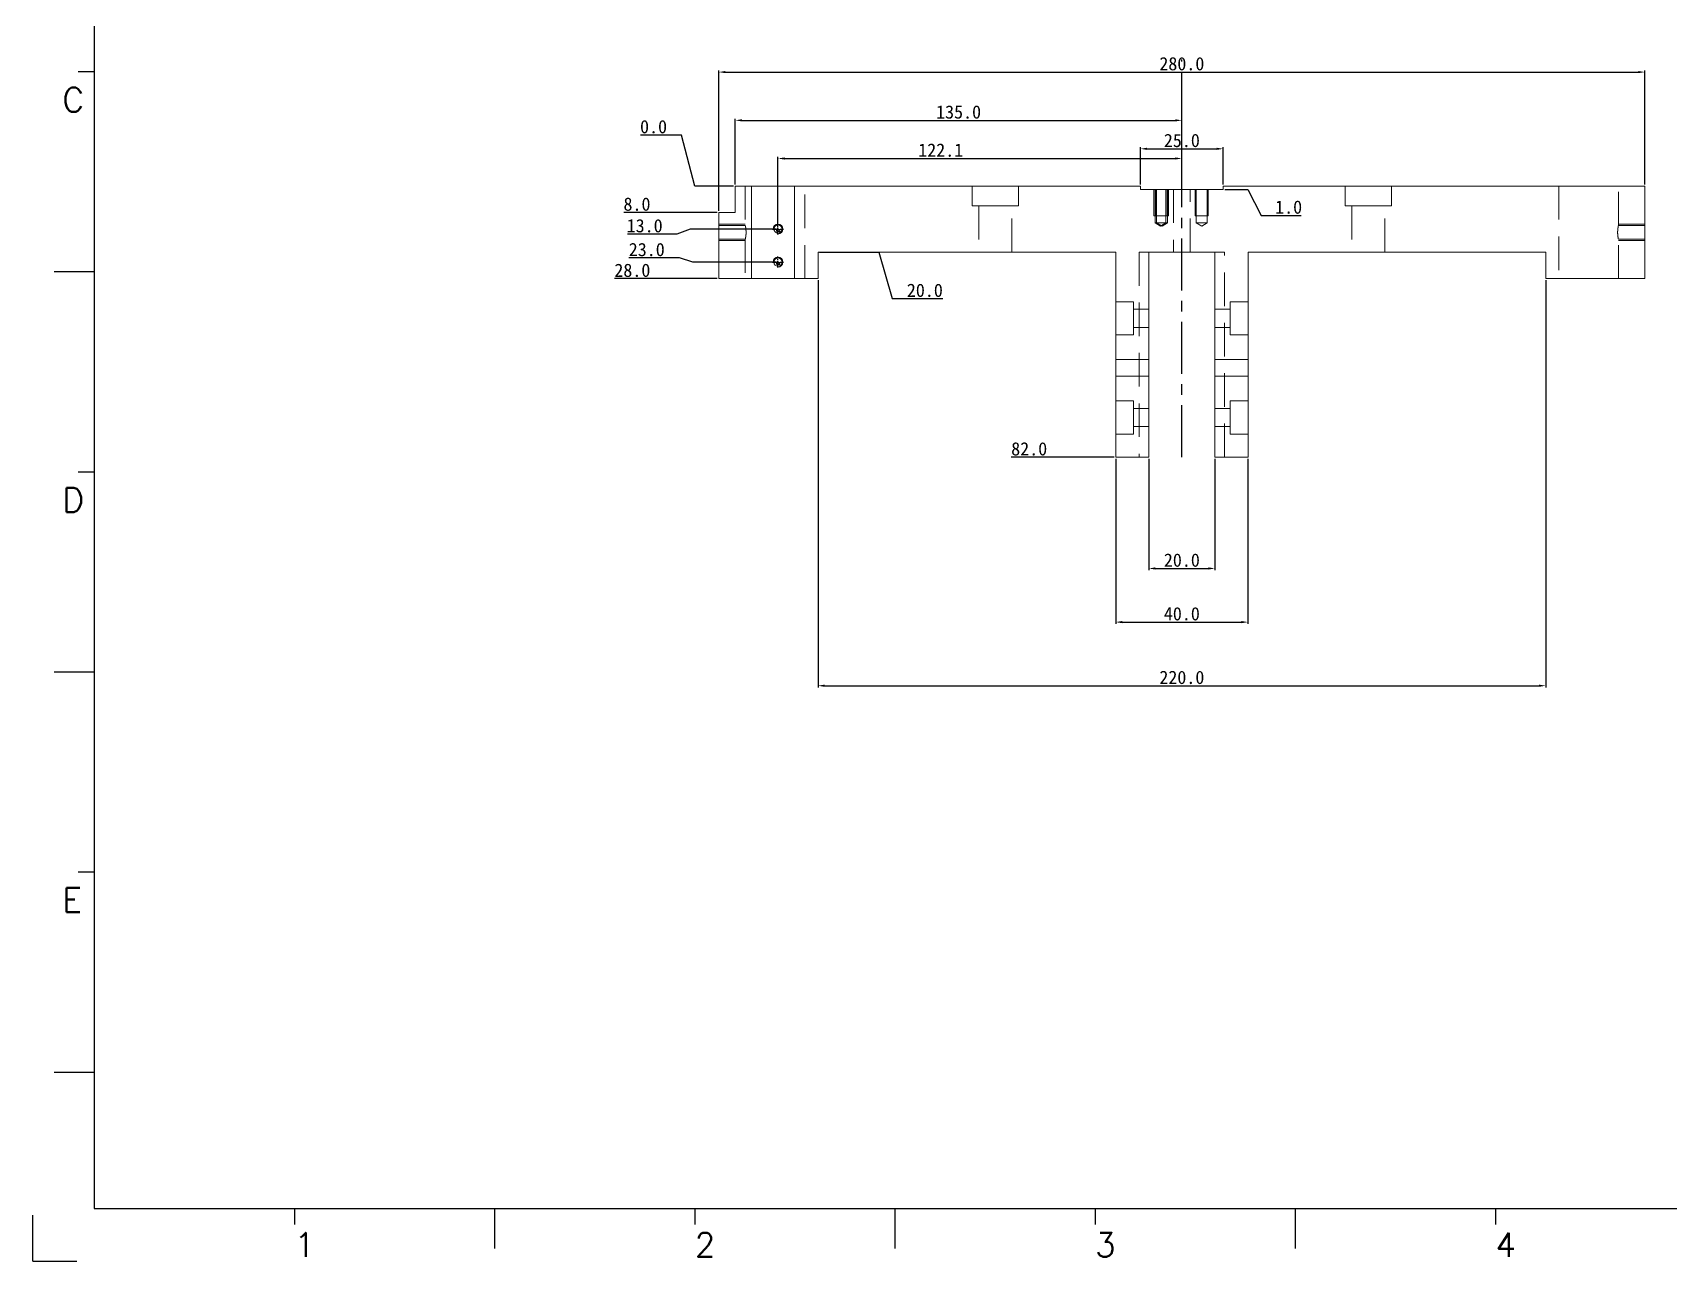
# Model space of a CAD drawing. Extents: x 83 to 30050, y -7164 to 695.
# Drawn here: x 19539.6 to 20034.7, y -3806.1 to -3434.6 of the extents above; entities that cross this region are included whole.
import ezdxf

# ---------------------------------------------------------------- set-up
doc = ezdxf.new("R2010")
doc.units = 0
doc.header["$LTSCALE"] = 8
doc.header["$MEASUREMENT"] = 0
doc.header["$PDSIZE"] = 5
doc.linetypes.add('CENTER', pattern=[2, 1.25, -0.25, 0.25, -0.25])
doc.linetypes.add('HIDDEN', pattern=[1.905, 1.27, -0.635])
doc.layers.get('0').update_dxf_attribs({"linetype": 'CONTINUOUS'})
doc.layers.get('Defpoints').update_dxf_attribs({"linetype": 'CONTINUOUS'})
doc.layers.add('41', color=3, linetype='CONTINUOUS')
doc.layers.add('dim', color=82, linetype='CONTINUOUS', lineweight=9)
doc.layers.add('screw', color=33, linetype='CONTINUOUS', lineweight=13)
doc.styles.add('SIMPLEX', font='SIMPLEX')
doc.styles.get("Standard").update_dxf_attribs({"font": '', "height": 4})
doc.styles.add('TXT', font='txt.shx', dxfattribs={"bigfont": 'gbcbig.shx'})
doc.styles.get('Standard').set_extended_font_data('SimSun')
doc.dimstyles.new('ISO-25', dxfattribs={"dimtxt": 6, "dimasz": 2.5, "dimexe": 1.25, "dimexo": 0.625, "dimtad": 1, "dimdec": 1, "dimzin": 1, "dimdsep": 46, "dimtxsty": 'Standard', "dimcen": 2.5, "dimadec": 0, "dimazin": 0, "dimtm": 1e-09, "dimtfac": 1, "dimtdec": 1, "dimtmove": 0, "dimatfit": 3, "dimfxl": 1, "dimtolj": 1, "dimtzin": 0, "dimarcsym": 0})

# ---------------------------------------------------------------- blocks, each defined once
blk = doc.blocks.new('A$C0BB32EA6')
at = {"layer": '41'}
for p, q in [((12.02, 427.84), (12.02, 10.32)), ((12.02, 232.37), (8.89, 232.37)), ((12.02, 193.28), (4.2, 193.28)), ((12.02, 154.18), (8.89, 154.18)), ((12.02, 115.09), (4.2, 115.09)), ((12.02, 76), (8.89, 76)), ((12.02, 36.9), (4.2, 36.9)), ((12.02, 10.32), (615.63, 10.32)), ((51.11, 10.32), (51.11, 7.19)), ((90.21, 10.32), (90.21, 2.5)), ((129.3, 10.32), (129.3, 7.19)), ((168.4, 10.32), (168.4, 2.5)), ((207.49, 10.32), (207.49, 7.19)), ((246.58, 10.32), (246.58, 2.5)), ((285.68, 10.32), (285.68, 7.19))]:
    blk.add_line(p, q, dxfattribs=at)
at = {"layer": '41', "linetype": 'Continuous'}
for q in [(0, 8.98), (8.64, 0)]:
    blk.add_line((0, 0), q, dxfattribs=at)
at = {"layer": '41', "style": 'SIMPLEX'}
for s, height, p in [('C', 4.75, (5.76, 224.55)), ('D', 4.75, (5.76, 146.37)), ('E', 4.75, (5.76, 68.18)), ('1', 4.69, (51.11, 0.87)), ('2', 4.69, (129.3, 0.87)), ('3', 4.69, (207.49, 0.87)), ('4', 4.69, (285.68, 0.87))]:
    blk.add_text(s, height=height, dxfattribs=at).set_placement(p)
at = {"layer": '41', "linetype": 'Continuous'}
for tag, p in [('材质', (457.07, 73.08)), ('代号', (522.6, 73.29)), ('表面处理', (452.44, 54.13)), ('审核', (523.65, 54.34)), ('名称', (585.81, 54.97)), ('设计', (523.23, 34.13)), ('件号', (586.65, 33.91)), ('数量', (457.5, 33.7)), ('比例', (457.5, 17.28)), ('版本', (587.08, 16.23))]:
    blk.add_attdef(tag, p, '', height=4, dxfattribs=at)
blk = doc.blocks.new('*D1064')
at = {"layer": 'Defpoints', "color": 0}
for p in [(19899.53, -3469.72), (19874.53, -3480.98), (19899.53, -3480.98)]:
    blk.add_point(p, dxfattribs=at)
at = {"layer": 'dim', "color": 0, "lineweight": -2}
for p, q in [((19874.53, -3480.48), (19874.53, -3469.22)), ((19876.53, -3469.72), (19897.53, -3469.72)), ((19899.53, -3480.48), (19899.53, -3469.22))]:
    blk.add_line(p, q, dxfattribs=at)
at = {"layer": 'dim', "color": 0}
for points in [[(19876.53, -3469.39), (19876.53, -3470.05), (19874.53, -3469.72)], [(19897.53, -3469.39), (19897.53, -3470.05), (19899.53, -3469.72)]]:
    blk.add_solid(points, dxfattribs=at)
at = {"layer": 'dim', "color": 0, "insert": (19887.03, -3467.22), "char_height": 4, "attachment_point": 5}
blk.add_mtext('\\A1;25.0', dxfattribs=at)
blk = doc.blocks.new('*D1065')
at = {"layer": 'Defpoints', "color": 0}
for p in [(20027.03, -3446.51), (20027.03, -3480.98), (19747.03, -3488.98)]:
    blk.add_point(p, dxfattribs=at)
at = {"layer": 'dim', "color": 0, "lineweight": -2}
for p, q in [((19747.03, -3488.48), (19747.03, -3446.01)), ((19749.03, -3446.51), (20025.03, -3446.51)), ((20027.03, -3480.48), (20027.03, -3446.01))]:
    blk.add_line(p, q, dxfattribs=at)
at = {"layer": 'dim', "color": 0}
for points in [[(19749.03, -3446.18), (19749.03, -3446.84), (19747.03, -3446.51)], [(20025.03, -3446.18), (20025.03, -3446.84), (20027.03, -3446.51)]]:
    blk.add_solid(points, dxfattribs=at)
at = {"layer": 'dim', "color": 0, "insert": (19887.03, -3444.01), "char_height": 4, "attachment_point": 5}
blk.add_mtext('\\A1;280.0', dxfattribs=at)
blk = doc.blocks.new('*D1066')
at = {"layer": 'Defpoints', "color": 0}
for p in [(19777.03, -3508.98), (19997.03, -3508.98), (19997.03, -3632.09)]:
    blk.add_point(p, dxfattribs=at)
at = {"layer": 'dim', "color": 0, "lineweight": -2}
for p, q in [((19777.03, -3509.48), (19777.03, -3632.59)), ((19997.03, -3509.48), (19997.03, -3632.59)), ((19779.03, -3632.09), (19995.03, -3632.09))]:
    blk.add_line(p, q, dxfattribs=at)
at = {"layer": 'dim', "color": 0}
for points in [[(19779.03, -3631.75), (19779.03, -3632.42), (19777.03, -3632.09)], [(19995.03, -3631.75), (19995.03, -3632.42), (19997.03, -3632.09)]]:
    blk.add_solid(points, dxfattribs=at)
at = {"layer": 'dim', "color": 0, "insert": (19887.03, -3629.59), "char_height": 4, "attachment_point": 5}
blk.add_mtext('\\A1;220.0', dxfattribs=at)
blk = doc.blocks.new('*D1067')
at = {"layer": 'Defpoints', "color": 0}
for p in [(19867.03, -3562.98), (19907.03, -3562.98), (19907.03, -3612.85)]:
    blk.add_point(p, dxfattribs=at)
at = {"layer": 'dim', "color": 0, "lineweight": -2}
for p, q in [((19867.03, -3563.48), (19867.03, -3613.35)), ((19907.03, -3563.48), (19907.03, -3613.35)), ((19869.03, -3612.85), (19905.03, -3612.85))]:
    blk.add_line(p, q, dxfattribs=at)
at = {"layer": 'dim', "color": 0}
for points in [[(19869.03, -3612.51), (19869.03, -3613.18), (19867.03, -3612.85)], [(19905.03, -3612.51), (19905.03, -3613.18), (19907.03, -3612.85)]]:
    blk.add_solid(points, dxfattribs=at)
at = {"layer": 'dim', "color": 0, "insert": (19887.03, -3610.35), "char_height": 4, "attachment_point": 5}
blk.add_mtext('\\A1;40.0', dxfattribs=at)
blk = doc.blocks.new('*D1068')
at = {"layer": 'Defpoints', "color": 0}
for p in [(19877.03, -3562.98), (19897.03, -3562.98), (19897.03, -3596.63)]:
    blk.add_point(p, dxfattribs=at)
at = {"layer": 'dim', "color": 0, "lineweight": -2}
for p, q in [((19877.03, -3563.48), (19877.03, -3597.13)), ((19897.03, -3563.48), (19897.03, -3597.13)), ((19879.03, -3596.63), (19895.03, -3596.63))]:
    blk.add_line(p, q, dxfattribs=at)
at = {"layer": 'dim', "color": 0}
for points in [[(19879.03, -3596.29), (19879.03, -3596.96), (19877.03, -3596.63)], [(19895.03, -3596.29), (19895.03, -3596.96), (19897.03, -3596.63)]]:
    blk.add_solid(points, dxfattribs=at)
at = {"layer": 'dim', "color": 0, "insert": (19887.03, -3594.13), "char_height": 4, "attachment_point": 5}
blk.add_mtext('\\A1;20.0', dxfattribs=at)
blk = doc.blocks.new('*D1069')
at = {"layer": 'Defpoints', "color": 0}
for p in [(19887.03, -3461.11), (19752.03, -3480.98), (19887.03, -3481.98)]:
    blk.add_point(p, dxfattribs=at)
at = {"layer": 'dim', "color": 0, "lineweight": -2}
for p, q in [((19752.03, -3480.48), (19752.03, -3460.61)), ((19754.03, -3461.11), (19885.03, -3461.11)), ((19887.03, -3481.48), (19887.03, -3460.61))]:
    blk.add_line(p, q, dxfattribs=at)
at = {"layer": 'dim', "color": 0}
for points in [[(19754.03, -3460.78), (19754.03, -3461.44), (19752.03, -3461.11)], [(19885.03, -3460.78), (19885.03, -3461.44), (19887.03, -3461.11)]]:
    blk.add_solid(points, dxfattribs=at)
at = {"layer": 'dim', "color": 0, "insert": (19819.53, -3458.61), "char_height": 4, "attachment_point": 5}
blk.add_mtext('\\A1;135.0', dxfattribs=at)
blk = doc.blocks.new('screw_m3_l')
at = {"layer": 'screw', "color": 1, "linetype": 'CENTER', "ltscale": 0.1905}
for p, q in [((-1.65, 0), (1.65, 0)), ((0, -1.65), (0, 1.65))]:
    blk.add_line(p, q, dxfattribs=at)
at = {"layer": 'screw', "color": 33, "linetype": 'Continuous'}
blk.add_circle((0, 0), 1.25, dxfattribs=at)
at = {"layer": 'screw', "color": 92, "linetype": 'Continuous'}
blk.add_arc((0, 0), 1.5, 270, 180, dxfattribs=at)
at = {"layer": 'screw', "color": 6, "linetype": 'Continuous', "style": 'TXT'}
blk.add_text('M3', height=0.6, dxfattribs=at).set_placement((-0.51, -0.75))
blk = doc.blocks.new('*D1071')
at = {"layer": 'Defpoints', "color": 0}
for p in [(19731.8, -3465.56), (19752.03, -3480.98), (19752.03, -3480.98)]:
    blk.add_point(p, dxfattribs=at)
at = {"layer": 'dim', "color": 0, "lineweight": -2}
for p, q in [((19735.8, -3465.56), (19723.33, -3465.56)), ((19739.8, -3480.98), (19735.8, -3465.56)), ((19751.53, -3480.98), (19739.8, -3480.98))]:
    blk.add_line(p, q, dxfattribs=at)
at = {"layer": 'dim', "color": 0, "insert": (19727.31, -3463.06), "char_height": 4, "attachment_point": 5}
blk.add_mtext('\\A1;0.0', dxfattribs=at)
blk = doc.blocks.new('*D1072')
at = {"layer": 'Defpoints', "color": 0}
for p in [(19752.03, -3480.98), (19726.8, -3488.98), (19747.03, -3488.98)]:
    blk.add_point(p, dxfattribs=at)
at = {"layer": 'dim', "color": 0, "lineweight": -2}
blk.add_line((19746.53, -3488.98), (19718.3, -3488.98), dxfattribs=at)
at = {"layer": 'dim', "color": 0, "insert": (19722.3, -3486.48), "char_height": 4, "attachment_point": 5}
blk.add_mtext('\\A1;8.0', dxfattribs=at)
blk = doc.blocks.new('*D1073')
at = {"layer": 'Defpoints', "color": 0}
for p in [(19752.03, -3480.98), (19764.93, -3493.98), (19730.35, -3495.51)]:
    blk.add_point(p, dxfattribs=at)
at = {"layer": 'dim', "color": 0, "lineweight": -2}
for p, q in [((19738.35, -3493.98), (19734.35, -3495.51)), ((19764.43, -3493.98), (19738.35, -3493.98)), ((19734.35, -3495.51), (19719.4, -3495.51))]:
    blk.add_line(p, q, dxfattribs=at)
at = {"layer": 'dim', "color": 0, "insert": (19724.62, -3493.01), "char_height": 4, "attachment_point": 5}
blk.add_mtext('\\A1;13.0', dxfattribs=at)
blk = doc.blocks.new('*D1074')
at = {"layer": 'Defpoints', "color": 0}
for p in [(19752.03, -3480.98), (19731.15, -3502.71), (19764.93, -3503.98)]:
    blk.add_point(p, dxfattribs=at)
at = {"layer": 'dim', "color": 0, "lineweight": -2}
for p, q in [((19735.15, -3502.71), (19719.85, -3502.71)), ((19739.15, -3503.98), (19735.15, -3502.71)), ((19764.43, -3503.98), (19739.15, -3503.98))]:
    blk.add_line(p, q, dxfattribs=at)
at = {"layer": 'dim', "color": 0, "insert": (19725.25, -3500.21), "char_height": 4, "attachment_point": 5}
blk.add_mtext('\\A1;23.0', dxfattribs=at)
blk = doc.blocks.new('*D1075')
at = {"layer": 'Defpoints', "color": 0}
for p in [(19752.03, -3480.98), (19777.03, -3500.98), (19803.43, -3515.03)]:
    blk.add_point(p, dxfattribs=at)
at = {"layer": 'dim', "color": 0, "lineweight": -2}
for p, q in [((19777.53, -3500.98), (19795.43, -3500.98)), ((19795.43, -3500.98), (19799.43, -3515.03)), ((19799.43, -3515.03), (19814.73, -3515.03))]:
    blk.add_line(p, q, dxfattribs=at)
at = {"layer": 'dim', "color": 0, "insert": (19809.33, -3512.53), "char_height": 4, "attachment_point": 5}
blk.add_mtext('\\A1;20.0', dxfattribs=at)
blk = doc.blocks.new('*D1076')
at = {"layer": 'Defpoints', "color": 0}
for p in [(19752.03, -3480.98), (19726.8, -3508.98), (19747.03, -3508.98)]:
    blk.add_point(p, dxfattribs=at)
at = {"layer": 'dim', "color": 0, "lineweight": -2}
blk.add_line((19746.53, -3508.98), (19715.5, -3508.98), dxfattribs=at)
at = {"layer": 'dim', "color": 0, "insert": (19720.9, -3506.48), "char_height": 4, "attachment_point": 5}
blk.add_mtext('\\A1;28.0', dxfattribs=at)
blk = doc.blocks.new('*D1077')
at = {"layer": 'Defpoints', "color": 0}
for p in [(19752.03, -3480.98), (19846.8, -3562.98), (19867.03, -3562.98)]:
    blk.add_point(p, dxfattribs=at)
at = {"layer": 'dim', "color": 0, "lineweight": -2}
blk.add_line((19866.53, -3562.98), (19835.46, -3562.98), dxfattribs=at)
at = {"layer": 'dim', "color": 0, "insert": (19840.88, -3560.48), "char_height": 4, "attachment_point": 5}
blk.add_mtext('\\A1;82.0', dxfattribs=at)
blk = doc.blocks.new('*D1079')
at = {"layer": 'Defpoints', "color": 0}
for p in [(19752.03, -3480.98), (19899.53, -3481.98), (19915.02, -3489.87)]:
    blk.add_point(p, dxfattribs=at)
at = {"layer": 'dim', "color": 0, "lineweight": -2}
for p, q in [((19900.03, -3481.98), (19907.02, -3481.98)), ((19907.02, -3481.98), (19911.02, -3489.87)), ((19911.02, -3489.87), (19923.12, -3489.87))]:
    blk.add_line(p, q, dxfattribs=at)
at = {"layer": 'dim', "color": 0, "insert": (19919.32, -3487.37), "char_height": 4, "attachment_point": 5}
blk.add_mtext('\\A1;1.0', dxfattribs=at)
blk = doc.blocks.new('*D1401')
at = {"layer": 'Defpoints', "color": 0}
for p in [(19887.03, -3472.64), (19887.03, -3472.64), (19764.93, -3493.98)]:
    blk.add_point(p, dxfattribs=at)
at = {"layer": 'dim', "color": 0, "lineweight": -2}
for p, q in [((19764.93, -3493.48), (19764.93, -3472.14)), ((19766.93, -3472.64), (19885.03, -3472.64))]:
    blk.add_line(p, q, dxfattribs=at)
at = {"layer": 'dim', "color": 0}
for points in [[(19766.93, -3472.31), (19766.93, -3472.98), (19764.93, -3472.64)], [(19885.03, -3472.31), (19885.03, -3472.98), (19887.03, -3472.64)]]:
    blk.add_solid(points, dxfattribs=at)
at = {"layer": 'dim', "color": 0, "insert": (19814.13, -3470.14), "char_height": 4, "attachment_point": 5}
blk.add_mtext('\\A1;122.1', dxfattribs=at)

msp = doc.modelspace()

# ---------------------------------------------------------------- linework, layer by layer
at = {"color": 1, "linetype": 'CENTER', "ltscale": 1.5748}
msp.add_line((19887.033, -3562.984), (19887.033, -3442.672), dxfattribs=at)
at = {"color": 7, "linetype": 'Continuous', "lineweight": 15}
for p, q in [((19752.033, -3488.984), (19752.033, -3480.984)), ((19756.933, -3480.984), (19752.033, -3480.984)), ((19756.933, -3480.984), (19756.933, -3508.984)), ((19769.933, -3480.984), (19756.933, -3480.984)), ((19769.933, -3508.984), (19769.933, -3480.984)), ((19874.533, -3480.984), (19769.933, -3480.984)), ((19874.533, -3481.984), (19874.533, -3480.984)), ((19874.533, -3481.984), (19899.533, -3481.984)), ((19899.533, -3481.984), (19899.533, -3480.984)), ((20027.033, -3480.984), (19899.533, -3480.984)), ((20027.033, -3508.984), (20027.033, -3480.984)), ((19747.033, -3488.984), (19747.033, -3508.984)), ((19747.033, -3488.984), (19752.033, -3488.984)), ((19867.033, -3500.984), (19777.033, -3500.984)), ((19777.033, -3500.984), (19777.033, -3508.984)), ((19867.033, -3562.984), (19867.033, -3500.984)), ((19877.033, -3500.984), (19897.033, -3500.984)), ((19877.033, -3562.984), (19877.033, -3500.984)), ((19897.033, -3500.984), (19897.033, -3562.984)), ((19997.033, -3500.984), (19907.033, -3500.984)), ((19907.033, -3562.984), (19907.033, -3500.984)), ((19997.033, -3508.984), (19997.033, -3500.984)), ((19756.933, -3508.984), (19747.033, -3508.984)), ((19756.933, -3508.984), (19769.933, -3508.984)), ((19777.033, -3508.984), (19769.933, -3508.984)), ((20027.033, -3508.984), (19997.033, -3508.984)), ((19877.033, -3562.984), (19867.033, -3562.984)), ((19907.033, -3562.984), (19897.033, -3562.984))]:
    msp.add_line(p, q, dxfattribs=at)
at = {"color": 7, "linetype": 'HIDDEN', "lineweight": 0}
for p, q in [((19755.033, -3480.984), (19755.033, -3492.909)), ((19773.033, -3508.984), (19773.033, -3480.984)), ((19823.633, -3480.984), (19823.633, -3486.984)), ((19837.633, -3486.984), (19837.633, -3480.984)), ((19878.93, -3481.984), (19878.93, -3492.084)), ((19879.383, -3481.984), (19879.383, -3492.084)), ((19882.23, -3492.084), (19882.23, -3481.984)), ((19882.683, -3492.084), (19882.683, -3481.984)), ((19884.533, -3481.984), (19884.533, -3500.984)), ((19889.533, -3500.984), (19889.533, -3481.984)), ((19891.383, -3481.984), (19891.383, -3492.084)), ((19894.683, -3492.084), (19894.683, -3481.984)), ((19936.433, -3480.984), (19936.433, -3486.984)), ((19950.433, -3486.984), (19950.433, -3480.984)), ((20001.033, -3480.984), (20001.033, -3508.984)), ((20019.033, -3492.909), (20019.033, -3480.984)), ((19823.633, -3486.984), (19830.633, -3486.984)), ((19825.633, -3486.984), (19825.633, -3500.984)), ((19830.633, -3486.984), (19837.633, -3486.984)), ((19835.633, -3500.984), (19835.633, -3486.984)), ((19878.58, -3489.984), (19882.58, -3489.984)), ((19879.033, -3489.984), (19883.033, -3489.984)), ((19891.033, -3489.984), (19895.033, -3489.984)), ((19891.033, -3489.984), (19895.033, -3489.984)), ((19936.433, -3486.984), (19943.433, -3486.984)), ((19938.433, -3486.984), (19938.433, -3500.984)), ((19943.433, -3486.984), (19950.433, -3486.984)), ((19948.433, -3500.984), (19948.433, -3486.984)), ((19755.039, -3492.884), (19747.033, -3492.884)), ((19755.276, -3494.845), (19755.272, -3495.265)), ((19878.93, -3492.084), (19879.383, -3492.084)), ((19878.93, -3492.084), (19880.58, -3493.076)), ((19879.383, -3492.084), (19881.033, -3492.084)), ((19879.383, -3492.084), (19881.033, -3493.076)), ((19880.58, -3493.076), (19882.23, -3492.084)), ((19881.033, -3492.084), (19882.683, -3492.084)), ((19881.033, -3493.076), (19882.683, -3492.084)), ((19891.383, -3492.084), (19893.033, -3492.084)), ((19891.383, -3492.084), (19893.033, -3493.076)), ((19893.033, -3492.084), (19894.683, -3492.084)), ((19893.033, -3493.076), (19894.683, -3492.084)), ((20018.784, -3494.984), (20018.79, -3494.845)), ((20018.793, -3495.265), (20018.784, -3494.984)), ((20027.033, -3492.884), (20019.027, -3492.884)), ((19747.033, -3497.084), (19755.035, -3497.084)), ((19755.033, -3497.074), (19755.033, -3508.984)), ((20019.031, -3497.084), (20027.033, -3497.084)), ((20019.033, -3508.984), (20019.033, -3497.074)), ((19877.033, -3500.984), (19874.146, -3500.984)), ((19874.146, -3500.984), (19874.146, -3562.984)), ((19899.92, -3500.984), (19897.033, -3500.984)), ((19899.92, -3562.984), (19899.92, -3500.984)), ((19872.433, -3515.984), (19867.033, -3515.984)), ((19872.433, -3520.984), (19872.433, -3515.984)), ((19877.033, -3518.234), (19872.433, -3518.234)), ((19901.633, -3518.234), (19897.033, -3518.234)), ((19901.633, -3515.984), (19901.633, -3525.984)), ((19907.033, -3515.984), (19901.633, -3515.984)), ((19872.433, -3525.984), (19872.433, -3520.984)), ((19872.433, -3523.734), (19877.033, -3523.734)), ((19897.033, -3523.734), (19901.633, -3523.734)), ((19867.033, -3525.984), (19872.433, -3525.984)), ((19901.633, -3525.984), (19907.033, -3525.984)), ((19877.033, -3533.484), (19867.033, -3533.484)), ((19907.033, -3533.484), (19897.033, -3533.484)), ((19867.033, -3538.484), (19877.033, -3538.484)), ((19897.033, -3538.484), (19907.033, -3538.484)), ((19872.433, -3545.984), (19867.033, -3545.984)), ((19872.433, -3550.984), (19872.433, -3545.984)), ((19877.033, -3548.234), (19872.433, -3548.234)), ((19901.633, -3548.234), (19897.033, -3548.234)), ((19901.633, -3545.984), (19901.633, -3555.984)), ((19907.033, -3545.984), (19901.633, -3545.984)), ((19872.433, -3555.984), (19872.433, -3550.984)), ((19872.433, -3553.734), (19877.033, -3553.734)), ((19897.033, -3553.734), (19901.633, -3553.734)), ((19867.033, -3555.984), (19872.433, -3555.984)), ((19901.633, -3555.984), (19907.033, -3555.984))]:
    msp.add_line(p, q, dxfattribs=at)
at = {"color": 7, "linetype": 'Continuous', "lineweight": 0}
for p, q in [((19878.58, -3481.984), (19878.58, -3489.984)), ((19879.033, -3481.984), (19879.033, -3489.984)), ((19882.58, -3481.984), (19882.58, -3489.984)), ((19883.033, -3481.984), (19883.033, -3489.984)), ((19891.033, -3481.984), (19891.033, -3489.984)), ((19891.033, -3481.984), (19891.033, -3489.984)), ((19895.033, -3481.984), (19895.033, -3489.984)), ((19895.033, -3481.984), (19895.033, -3489.984)), ((19747.033, -3492.484), (19755.033, -3492.484)), ((20027.033, -3492.484), (20019.033, -3492.484)), ((19747.033, -3497.484), (19755.033, -3497.484)), ((20027.033, -3497.484), (20019.033, -3497.484))]:
    msp.add_line(p, q, dxfattribs=at)
at = {"color": 1, "linetype": 'CENTER', "ltscale": 0.1905}
for p, q in [((19763.283, -3493.984), (19766.583, -3493.984)), ((19764.933, -3495.634), (19764.933, -3492.334)), ((19763.283, -3503.984), (19766.583, -3503.984)), ((19764.933, -3505.634), (19764.933, -3502.334))]:
    msp.add_line(p, q, dxfattribs=at)
at = {"color": 7, "linetype": 'HIDDEN', "lineweight": 0}
for points, knots in [([(19755.035, -3497.074), (19755.039, -3497.06), (19755.046, -3497.03), (19755.116, -3496.709), (19755.202, -3496.207), (19755.269, -3495.599), (19755.278, -3495.172), (19755.281, -3494.984)], [0, 0, 0, 0, 0.1895681, 0.3986917, 0.6122935, 0.8291376, 1, 1, 1, 1]), ([(19755.281, -3494.984), (19755.276, -3494.752), (19755.265, -3494.287), (19755.187, -3493.664), (19755.102, -3493.19), (19755.04, -3492.913), (19755.039, -3492.91), (19755.039, -3492.909)], [0, 0, 0, 0, 0.2108343, 0.4215275, 0.635861, 0.8527246, 1, 1, 1, 1]), ([(20019.027, -3492.909), (20019.029, -3492.902), (20019.036, -3492.872), (20018.993, -3493.054), (20018.916, -3493.437), (20018.83, -3494.013), (20018.779, -3494.698), (20018.786, -3495.41), (20018.844, -3496.066), (20018.931, -3496.614), (20019.004, -3496.964), (20019.04, -3497.115), (20019.031, -3497.078), (20019.031, -3497.074)], [0, 0, 0, 0, 0.0328342, 0.1372181, 0.2424716, 0.3502075, 0.4583181, 0.5639236, 0.6680945, 0.7740864, 0.8823374, 0.9898148, 1, 1, 1, 1])]:
    msp.add_open_spline(points, degree=3, knots=knots, dxfattribs=at)

# ---------------------------------------------------------------- block references
at = {"layer": '41', "linetype": 'Continuous', "xscale": 1.547934105600689, "yscale": 1.547934105599779, "zscale": 1.5479341056}
msp.add_blockref('A$C0BB32EA6', (19539.622, -3806.141), dxfattribs=at)
at = {"layer": 'screw'}
for p in [(19764.933, -3493.984), (19764.933, -3503.984)]:
    msp.add_blockref('screw_m3_l', p, dxfattribs=at)

# ---------------------------------------------------------------- dimensions: what is measured, and where the dimension line sits
at = {"layer": 'dim'}
for base, p1, p2, picture, middle in [((20027.033, -3446.509), (19747.033, -3488.984), (20027.033, -3480.984), '*D1065', (19887.033, -3444.01)), ((19887.033, -3461.109), (19752.033, -3480.984), (19887.033, -3481.984), '*D1069', (19819.533, -3458.609)), ((19899.533, -3469.72), (19874.533, -3480.984), (19899.533, -3480.984), '*D1064', (19887.033, -3467.221)), ((19997.033, -3632.087), (19777.033, -3508.984), (19997.033, -3508.984), '*D1066', (19887.033, -3629.587)), ((19907.033, -3612.848), (19867.033, -3562.984), (19907.033, -3562.984), '*D1067', (19887.033, -3610.348)), ((19897.033, -3596.625), (19877.033, -3562.984), (19897.033, -3562.984), '*D1068', (19887.033, -3594.126))]:
    dim = msp.add_linear_dim(base=base, p1=p1, p2=p2, dimstyle='ISO-25', override={"dimtxt": 2.5, "dimasz": 2, "dimexe": 0.49975, "dimexo": 0.49975, "dimgap": 0.49975}, dxfattribs=at)
    dim.commit()
    dim.dimension.update_dxf_attribs({"geometry": picture, "text_midpoint": middle})
for feature_location, offset, origin, picture, middle in [((19752.032884967, -3480.984238661), (-20.229534563, 15.423337277), (19752.032884967, -3480.984238661), '*D1071', (19727.314711515, -3463.061151384)), ((19747.033, -3508.984), (-20.23, 0), (19752.033, -3480.984), '*D1076', (19720.904, -3506.484)), ((19747.033, -3488.984), (-20.23, 0), (19752.033, -3480.984), '*D1072', (19722.304, -3486.484)), ((19764.933, -3493.984), (-34.586, -1.527), (19752.033, -3480.984), '*D1073', (19724.625, -3493.012)), ((19764.933, -3503.984), (-33.782, 1.272), (19752.033, -3480.984), '*D1074', (19725.251, -3500.212)), ((19777.033, -3500.984), (26.397, -14.042), (19752.033, -3480.984), '*D1075', (19809.33, -3512.526)), ((19867.033, -3562.984), (-20.23, 0), (19752.033, -3480.984), '*D1077', (19840.881, -3560.484)), ((19899.533, -3481.984), (15.483, -7.882), (19752.033, -3480.984), '*D1079', (19919.316, -3487.366))]:
    dim = msp.add_ordinate_dim(feature_location=feature_location, offset=offset, dtype=0, origin=origin, dimstyle='ISO-25', override={"dimtxt": 2.5, "dimasz": 2, "dimexe": 0.49975, "dimexo": 0.49975, "dimgap": 0.49975}, dxfattribs=at)
    dim.commit()
    dim.dimension.update_dxf_attribs({"geometry": picture, "text_midpoint": middle})
dim = msp.add_linear_dim(base=(19887.033, -3472.644), p1=(19764.933, -3493.984), p2=(19887.033, -3472.644), dimstyle='ISO-25', override={"dimtxt": 2.5, "dimasz": 2, "dimexe": 0.49975, "dimexo": 0.49975, "dimgap": 0.49975}, dxfattribs=at)
dim.commit()
dim.dimension.update_dxf_attribs({"geometry": '*D1401', "text_midpoint": (19814.132, -3472.644), "dimtype": 160})

doc.saveas('drawing.dxf')
